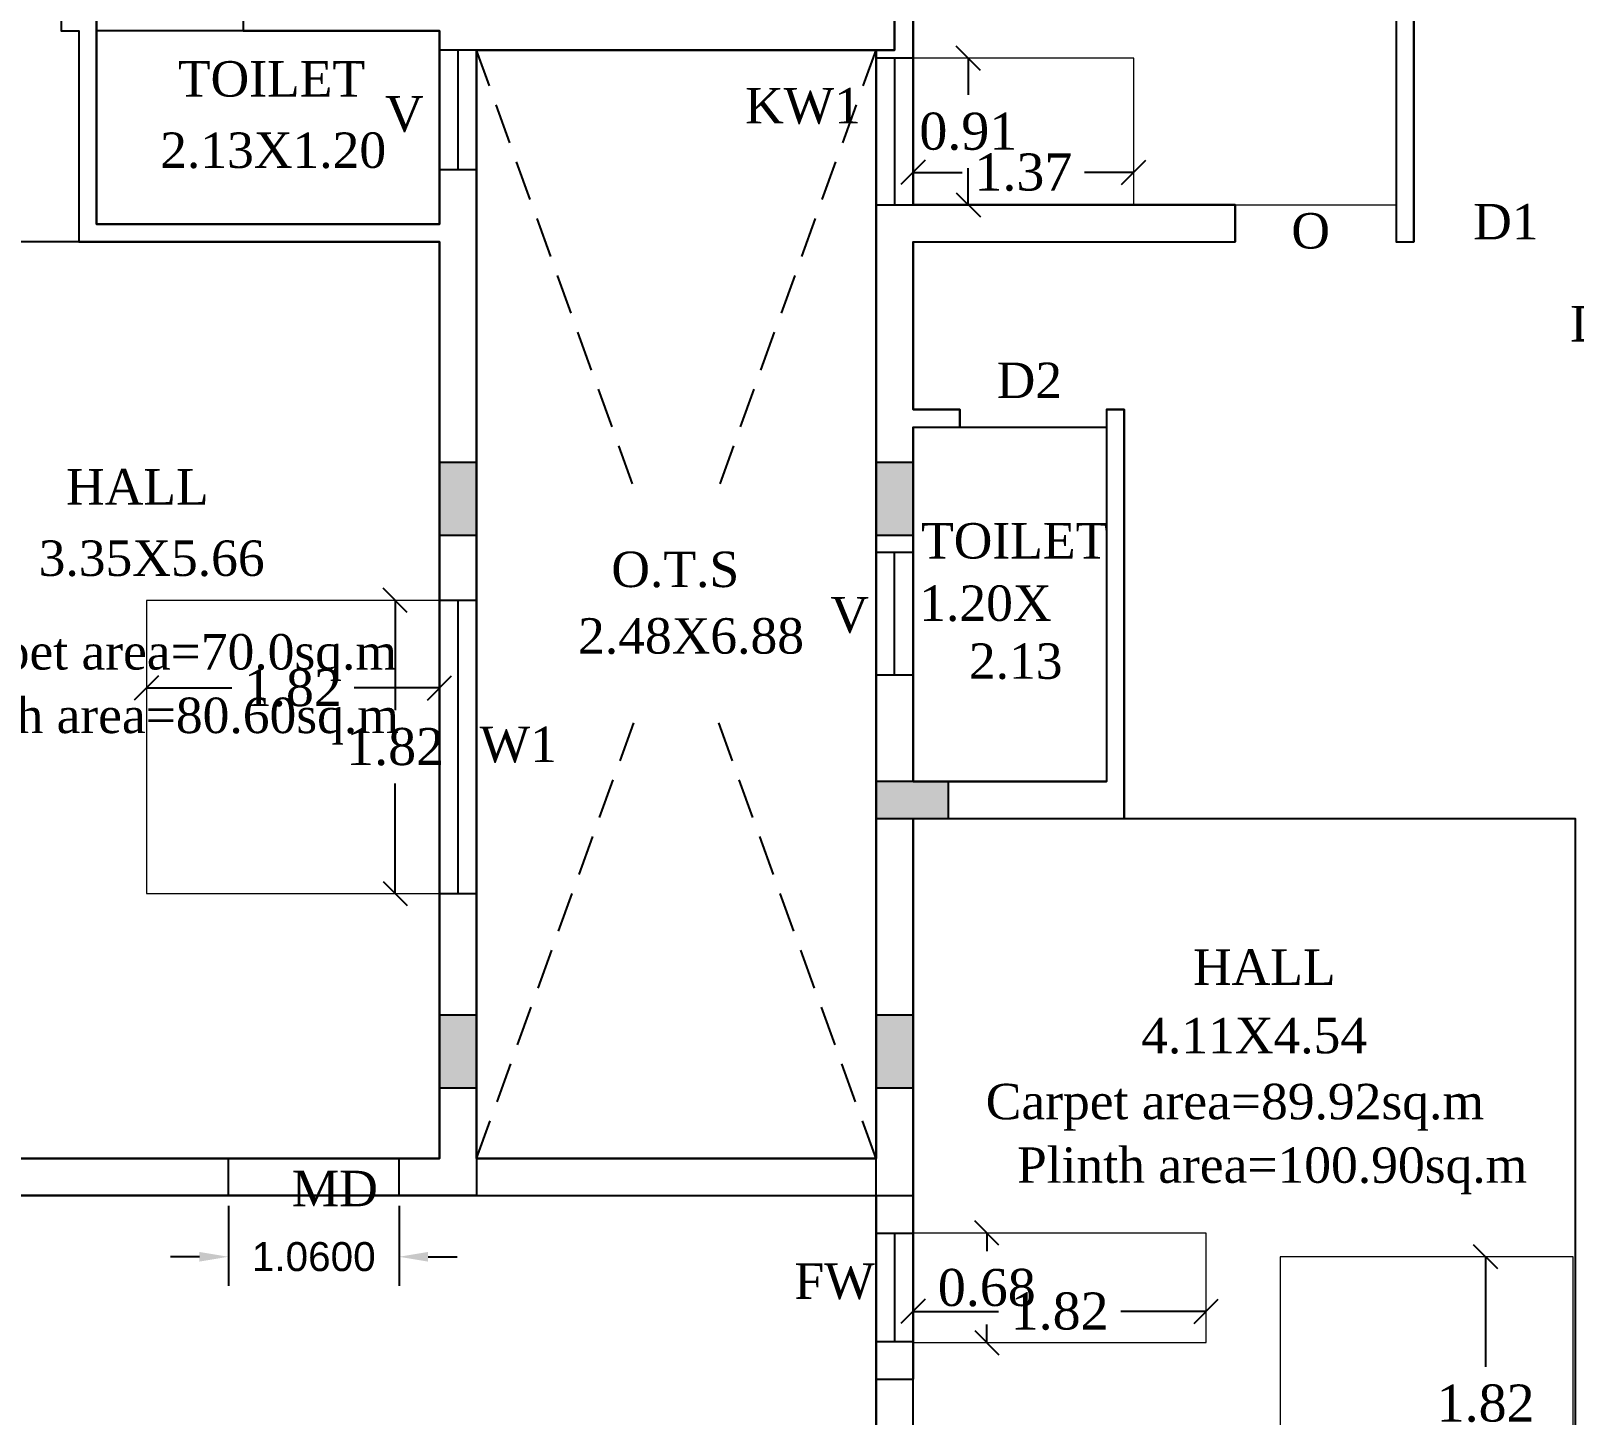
# Model space of a CAD drawing. Header units: metres. Extents: x 9178 to 9474, y -3543 to -3474.
# Drawn here: x 9266.47 to 9276.05, y -3516.48 to -3507.89 of the extents above; entities that cross this region are included whole.
import ezdxf

# ---------------------------------------------------------------- set-up
doc = ezdxf.new("R2010")
doc.units = ezdxf.units.M
doc.header["$MEASUREMENT"] = 0
doc.linetypes.add('HIDDEN', pattern=[0.375, 0.25, -0.125])
for name, color, linetype in [('BLK_1_FLR_1_BLT_UP_AREA_DEDUCT', 1, 'Continuous'), ('BLK_1_FLR_1_CARPET_AREA', 10, 'Continuous'), ('BLK_1_FLR_1_EXIT_WIDTH_DOOR', 2, 'Continuous'), ('BLK_1_FLR_1_REGULAR_ROOM_13', 1, 'Continuous'), ('BLK_1_FLR_1_REGULAR_ROOM_16', 1, 'Continuous'), ('BLK_1_FLR_1_UNITFA_6', 7, 'Continuous'), ('BLK_1_FLR_1_UNITFA_7', 7, 'Continuous'), ('BLK_1_FLR_1_WC_BATH', 7, 'Continuous'), ('FLOOR-GROUND', 7, 'Continuous')]:
    doc.layers.add(name, color=color, linetype=linetype)
for name, color, linetype, lineweight in [('BLK_1_FLR_1_KITCHEN', 163, 'Continuous', 0), ('BLK_1_FLR_1_ROOM_1_LIGHT_VENTILATION_1', 232, 'Continuous', 0), ('BLK_1_FLR_1_ROOM_1_LIGHT_VENTILATION_7', 232, 'Continuous', 0), ('BLK_1_FLR_1_ROOM_1_LIGHT_VENTILATION_9', 232, 'Continuous', 0)]:
    doc.layers.add(name, color=color, linetype=linetype, lineweight=lineweight)
doc.styles.add('Isa-', font='times.ttf')
doc.styles.get("Standard").update_dxf_attribs({"font": 'arial.ttf'})
doc.styles.add('STYLE2', font='times.ttf')
doc.dimstyles.new('ISO-25', dxfattribs={"dimscale": 0, "dimtxt": 0.23, "dimasz": 0.15, "dimexe": 1.25, "dimexo": 0.625, "dimgap": 0.11, "dimtad": 0, "dimtih": 1, "dimtoh": 1, "dimzin": 1, "dimdsep": 46, "dimtxsty": 'STYLE2', "dimblk": 'OBLIQUE', "dimcen": 0, "dimse1": 1, "dimse2": 1, "dimclrd": 1, "dimclrt": 3, "dimadec": 0, "dimazin": 2, "dimtfac": 1, "dimtix": 1, "dimtofl": 0, "dimtmove": 0, "dimatfit": 3, "dimfxl": 0, "dimtolj": 1, "dimarcsym": 0})
doc.dimstyles.new('STANDARD$0', dxfattribs={"dimtxt": 0.5, "dimasz": 0.1, "dimexe": 2, "dimexo": 2, "dimgap": 0, "dimtad": 0, "dimzin": 0, "dimdsep": 46, "dimtxsty": 'Standard', "dimblk": 'OBLIQUE', "dimcen": -0.0625, "dimse1": 1, "dimse2": 1, "dimclrd": 3, "dimclre": 9, "dimadec": 0, "dimazin": 0, "dimtfac": 1, "dimtix": 1, "dimtofl": 0, "dimtmove": 2, "dimatfit": 3, "dimldrblk": 'OBLIQUE', "dimfxl": 0, "dimtolj": 1, "dimtzin": 0, "dimarcsym": 0})

# ---------------------------------------------------------------- blocks, each defined once
blk = doc.blocks.new('_Oblique')
at = {"color": 0, "linetype": 'ByBlock', "lineweight": -2}
blk.add_line((-0.5, -0.5), (0.5, 0.5), dxfattribs=at)
blk = doc.blocks.new('*D341')
at = {"layer": 'BLK_1_FLR_1_ROOM_1_LIGHT_VENTILATION_1', "color": 232, "lineweight": -2}
for p, q in [((9267.1892, -3511.9707), (9267.719, -3511.9707)), ((9269.0092, -3511.9707), (9268.4794, -3511.9707))]:
    blk.add_line(p, q, dxfattribs=at)
at = {"layer": 'Defpoints', "color": 0}
for p in [(9267.1892, -3511.4269), (9269.0092, -3511.4269), (9267.1892, -3511.9707)]:
    blk.add_point(p, dxfattribs=at)
at = {"layer": 'BLK_1_FLR_1_ROOM_1_LIGHT_VENTILATION_1', "color": 232, "lineweight": -2, "xscale": 0.15, "yscale": 0.15, "zscale": 0.15, "rotation": 180}
blk.add_blockref('_Oblique', (9267.1892, -3511.9707), dxfattribs=at)
at = {"layer": 'BLK_1_FLR_1_ROOM_1_LIGHT_VENTILATION_1', "color": 232, "lineweight": -2, "xscale": 0.15, "yscale": 0.15, "zscale": 0.15}
blk.add_blockref('_Oblique', (9269.0092, -3511.9707), dxfattribs=at)
at = {"layer": 'BLK_1_FLR_1_ROOM_1_LIGHT_VENTILATION_1', "color": 232, "insert": (9268.0992, -3511.9707), "char_height": 0.23, "attachment_point": 5, "style": 'STYLE2'}
blk.add_mtext('\\A1;1.82', dxfattribs=at)
blk = doc.blocks.new('*D342')
at = {"layer": 'BLK_1_FLR_1_ROOM_1_LIGHT_VENTILATION_1', "color": 232, "lineweight": -2}
for p, q in [((9268.7336, -3511.4269), (9268.7336, -3512.1095)), ((9268.7336, -3513.2469), (9268.7336, -3512.5642))]:
    blk.add_line(p, q, dxfattribs=at)
at = {"layer": 'Defpoints', "color": 0}
for p in [(9268.7336, -3511.4269), (9269.0092, -3511.4269), (9269.0092, -3513.2469)]:
    blk.add_point(p, dxfattribs=at)
at = {"layer": 'BLK_1_FLR_1_ROOM_1_LIGHT_VENTILATION_1', "color": 232, "lineweight": -2, "xscale": 0.15, "yscale": 0.15, "zscale": 0.15}
for p, rotation in [((9268.7336, -3511.4269), 90), ((9268.7336, -3513.2469), 270)]:
    blk.add_blockref('_Oblique', p, dxfattribs=dict(at, rotation=rotation))
at = {"layer": 'BLK_1_FLR_1_ROOM_1_LIGHT_VENTILATION_1', "color": 232, "insert": (9268.7336, -3512.3369), "char_height": 0.23, "attachment_point": 5, "style": 'STYLE2'}
blk.add_mtext('\\A1;1.82', dxfattribs=at)
blk = doc.blocks.new('*D355')
at = {"layer": 'BLK_1_FLR_1_ROOM_1_LIGHT_VENTILATION_9', "color": 232, "lineweight": -2}
for p, q in [((9272.2923, -3508.0619), (9272.2923, -3508.2895)), ((9272.2923, -3508.9719), (9272.2923, -3508.7442))]:
    blk.add_line(p, q, dxfattribs=at)
at = {"layer": 'Defpoints', "color": 0}
for p in [(9271.9492, -3508.0619), (9271.9492, -3508.9719), (9272.2923, -3508.9719)]:
    blk.add_point(p, dxfattribs=at)
at = {"layer": 'BLK_1_FLR_1_ROOM_1_LIGHT_VENTILATION_9', "color": 232, "lineweight": -2, "xscale": 0.15, "yscale": 0.15, "zscale": 0.15}
for p, rotation in [((9272.2923, -3508.0619), 90), ((9272.2923, -3508.9719), 270)]:
    blk.add_blockref('_Oblique', p, dxfattribs=dict(at, rotation=rotation))
at = {"layer": 'BLK_1_FLR_1_ROOM_1_LIGHT_VENTILATION_9', "color": 232, "insert": (9272.2923, -3508.5169), "char_height": 0.23, "attachment_point": 5, "style": 'STYLE2'}
blk.add_mtext('\\A1;0.91', dxfattribs=at)
blk = doc.blocks.new('*D356')
at = {"layer": 'BLK_1_FLR_1_ROOM_1_LIGHT_VENTILATION_9', "color": 232, "lineweight": -2}
for p, q in [((9271.9492, -3508.7703), (9272.2545, -3508.7703)), ((9273.3192, -3508.7703), (9273.0139, -3508.7703))]:
    blk.add_line(p, q, dxfattribs=at)
at = {"layer": 'Defpoints', "color": 0}
for p in [(9271.9492, -3508.7703), (9271.9492, -3508.9719), (9273.3192, -3508.9719)]:
    blk.add_point(p, dxfattribs=at)
at = {"layer": 'BLK_1_FLR_1_ROOM_1_LIGHT_VENTILATION_9', "color": 232, "lineweight": -2, "xscale": 0.15, "yscale": 0.15, "zscale": 0.15, "rotation": 180}
blk.add_blockref('_Oblique', (9271.9492, -3508.7703), dxfattribs=at)
at = {"layer": 'BLK_1_FLR_1_ROOM_1_LIGHT_VENTILATION_9', "color": 232, "lineweight": -2, "xscale": 0.15, "yscale": 0.15, "zscale": 0.15}
blk.add_blockref('_Oblique', (9273.3192, -3508.7703), dxfattribs=at)
at = {"layer": 'BLK_1_FLR_1_ROOM_1_LIGHT_VENTILATION_9', "color": 232, "insert": (9272.6342, -3508.7703), "char_height": 0.23, "attachment_point": 5, "style": 'STYLE2'}
blk.add_mtext('\\A1;1.37', dxfattribs=at)
blk = doc.blocks.new('*D357')
at = {"layer": 'BLK_1_FLR_1_ROOM_1_LIGHT_VENTILATION_1', "color": 232, "lineweight": -2}
for p, q in [((9275.5039, -3515.5019), (9275.5039, -3516.1845)), ((9275.5039, -3517.3219), (9275.5039, -3516.6392))]:
    blk.add_line(p, q, dxfattribs=at)
at = {"layer": 'Defpoints', "color": 0}
for p in [(9275.5039, -3515.5019), (9276.0478, -3515.5019), (9276.0478, -3517.3219)]:
    blk.add_point(p, dxfattribs=at)
at = {"layer": 'BLK_1_FLR_1_ROOM_1_LIGHT_VENTILATION_1', "color": 232, "lineweight": -2, "xscale": 0.15, "yscale": 0.15, "zscale": 0.15}
for p, rotation in [((9275.5039, -3515.5019), 90), ((9275.5039, -3517.3219), 270)]:
    blk.add_blockref('_Oblique', p, dxfattribs=dict(at, rotation=rotation))
at = {"layer": 'BLK_1_FLR_1_ROOM_1_LIGHT_VENTILATION_1', "color": 232, "insert": (9275.5039, -3516.4119), "char_height": 0.23, "attachment_point": 5, "style": 'STYLE2'}
blk.add_mtext('\\A1;1.82', dxfattribs=at)
blk = doc.blocks.new('*D379')
at = {"layer": 'BLK_1_FLR_1_ROOM_1_LIGHT_VENTILATION_7', "color": 232, "lineweight": -2}
for p, q in [((9272.4069, -3515.3544), (9272.4069, -3515.467)), ((9272.4069, -3516.0344), (9272.4069, -3515.9217))]:
    blk.add_line(p, q, dxfattribs=at)
at = {"layer": 'Defpoints', "color": 0}
for p in [(9271.9492, -3515.3544), (9271.9492, -3516.0344), (9272.4069, -3516.0344)]:
    blk.add_point(p, dxfattribs=at)
at = {"layer": 'BLK_1_FLR_1_ROOM_1_LIGHT_VENTILATION_7', "color": 232, "lineweight": -2, "xscale": 0.15, "yscale": 0.15, "zscale": 0.15}
for p, rotation in [((9272.4069, -3515.3544), 90), ((9272.4069, -3516.0344), 270)]:
    blk.add_blockref('_Oblique', p, dxfattribs=dict(at, rotation=rotation))
at = {"layer": 'BLK_1_FLR_1_ROOM_1_LIGHT_VENTILATION_7', "color": 232, "insert": (9272.4069, -3515.6944), "char_height": 0.23, "attachment_point": 5, "style": 'STYLE2'}
blk.add_mtext('\\A1;0.68', dxfattribs=at)
blk = doc.blocks.new('*D380')
at = {"layer": 'BLK_1_FLR_1_ROOM_1_LIGHT_VENTILATION_7', "color": 232, "lineweight": -2}
for p, q in [((9271.9492, -3515.8406), (9272.479, -3515.8406)), ((9273.7692, -3515.8406), (9273.2394, -3515.8406))]:
    blk.add_line(p, q, dxfattribs=at)
at = {"layer": 'Defpoints', "color": 0}
for p in [(9271.9492, -3515.8406), (9271.9492, -3516.0344), (9273.7692, -3516.0344)]:
    blk.add_point(p, dxfattribs=at)
at = {"layer": 'BLK_1_FLR_1_ROOM_1_LIGHT_VENTILATION_7', "color": 232, "lineweight": -2, "xscale": 0.15, "yscale": 0.15, "zscale": 0.15, "rotation": 180}
blk.add_blockref('_Oblique', (9271.9492, -3515.8406), dxfattribs=at)
at = {"layer": 'BLK_1_FLR_1_ROOM_1_LIGHT_VENTILATION_7', "color": 232, "lineweight": -2, "xscale": 0.15, "yscale": 0.15, "zscale": 0.15}
blk.add_blockref('_Oblique', (9273.7692, -3515.8406), dxfattribs=at)
at = {"layer": 'BLK_1_FLR_1_ROOM_1_LIGHT_VENTILATION_7', "color": 232, "insert": (9272.8592, -3515.8406), "char_height": 0.23, "attachment_point": 5, "style": 'STYLE2'}
blk.add_mtext('\\A1;1.82', dxfattribs=at)
blk = doc.blocks.new('*D388')
at = {"layer": 'BLK_1_FLR_1_EXIT_WIDTH_DOOR', "color": 0, "lineweight": -2}
for p, q in [((9267.6982, -3515.1844), (9267.6982, -3515.6816)), ((9268.7582, -3515.1844), (9268.7582, -3515.6816)), ((9267.5182, -3515.5016), (9267.3382, -3515.5016)), ((9268.9382, -3515.5016), (9269.1182, -3515.5016))]:
    blk.add_line(p, q, dxfattribs=at)
at = {"layer": 'BLK_1_FLR_1_EXIT_WIDTH_DOOR', "color": 0}
for points in [[(9267.5182, -3515.4716), (9267.5182, -3515.5316), (9267.6982, -3515.5016)], [(9268.9382, -3515.4716), (9268.9382, -3515.5316), (9268.7582, -3515.5016)]]:
    blk.add_solid(points, dxfattribs=at)
at = {"layer": 'Defpoints', "color": 0}
for p in [(9267.6982, -3515.1219), (9268.7582, -3515.1219), (9268.7582, -3515.5016)]:
    blk.add_point(p, dxfattribs=at)
at = {"layer": 'BLK_1_FLR_1_EXIT_WIDTH_DOOR', "color": 0, "insert": (9268.2282, -3515.5016), "char_height": 0.18, "attachment_point": 5}
blk.add_mtext('\\A1;1.0600', dxfattribs=at)

msp = doc.modelspace()

# ---------------------------------------------------------------- hatches: boundary and pattern name
h = msp.add_hatch(color=5)
h.dxf.hatch_style = 1
h.paths.add_polyline_path([(9269.00923, -3511.02186), (9269.23923, -3511.02186), (9269.23923, -3510.57186), (9269.00923, -3510.57186)])
h = msp.add_hatch(color=5)
h.dxf.hatch_style = 1
h.paths.add_polyline_path([(9271.71923, -3511.02186), (9271.94923, -3511.02186), (9271.94923, -3510.57186), (9271.71923, -3510.57186)])
h = msp.add_hatch(color=5)
h.dxf.hatch_style = 1
h.paths.add_polyline_path([(9272.16923, -3512.78186), (9272.16923, -3512.55186), (9271.71923, -3512.55186), (9271.71923, -3512.78186)])
h = msp.add_hatch(color=5)
h.dxf.hatch_style = 1
h.paths.add_polyline_path([(9269.00923, -3514.45186), (9269.23923, -3514.45186), (9269.23923, -3514.00186), (9269.00923, -3514.00186)])
h = msp.add_hatch(color=5)
h.dxf.hatch_style = 1
h.paths.add_polyline_path([(9271.71923, -3514.45186), (9271.94923, -3514.45186), (9271.94923, -3514.00186), (9271.71923, -3514.00186)])

# ---------------------------------------------------------------- linework, layer by layer
at = {"color": 4}
for p, q in [((9271.94923, -3505.77186), (9271.94923, -3508.97186)), ((9274.94923, -3507.59186), (9274.94923, -3509.20186)), ((9275.05923, -3507.70186), (9275.05923, -3509.20186)), ((9266.87923, -3507.78186), (9266.87923, -3509.09186)), ((9266.76923, -3507.89186), (9266.76923, -3509.20186)), ((9269.00923, -3507.89186), (9269.00923, -3509.09186)), ((9269.23923, -3508.01186), (9271.71923, -3508.01186)), ((9269.23923, -3508.01186), (9269.23923, -3514.89186)), ((9271.71923, -3508.01186), (9271.71923, -3514.89186)), ((9271.94923, -3508.97186), (9273.94923, -3508.97186)), ((9273.94923, -3508.97186), (9273.94923, -3509.20186)), ((9266.87923, -3509.09186), (9269.00923, -3509.09186)), ((9266.76923, -3509.20186), (9269.00923, -3509.20186)), ((9269.00923, -3509.20186), (9269.00923, -3514.89186)), ((9271.94923, -3509.20186), (9273.94923, -3509.20186)), ((9271.94923, -3509.20186), (9271.94923, -3510.24186)), ((9274.94923, -3509.20186), (9275.05923, -3509.20186)), ((9271.94923, -3510.24186), (9272.23923, -3510.24186)), ((9272.23923, -3510.24186), (9272.23923, -3510.35186)), ((9273.14923, -3510.24186), (9273.25923, -3510.24186)), ((9273.14923, -3510.24186), (9273.14923, -3512.55186)), ((9273.25923, -3510.24186), (9273.25923, -3512.78186)), ((9271.94923, -3510.35186), (9272.23923, -3510.35186)), ((9271.94923, -3510.35186), (9271.94923, -3512.55186)), ((9271.94923, -3512.55186), (9273.14923, -3512.55186)), ((9271.94923, -3512.78186), (9273.25923, -3512.78186)), ((9271.94923, -3512.78186), (9271.94923, -3516.26186)), ((9265.65923, -3514.89186), (9267.69819, -3514.89186)), ((9267.69819, -3515.12186), (9267.69819, -3514.89186)), ((9268.75819, -3514.89186), (9269.00923, -3514.89186)), ((9268.75819, -3515.12186), (9268.75819, -3514.89186)), ((9269.23923, -3514.89186), (9271.71923, -3514.89186)), ((9263.65923, -3515.12186), (9267.69819, -3515.12186)), ((9268.75819, -3515.12186), (9271.94923, -3515.12186)), ((9271.71923, -3515.12186), (9271.71923, -3516.26186)), ((9271.71923, -3516.26186), (9271.94923, -3516.26186))]:
    msp.add_line(p, q, dxfattribs=at)
at = {"color": 3}
msp.add_line((9269.23923, -3508.01186), (9269.00923, -3508.01186), dxfattribs=at)
at = {"color": 2}
for p, q in [((9269.12423, -3508.75186), (9269.12423, -3508.01186)), ((9269.12423, -3508.75186), (9269.12423, -3508.01186)), ((9271.83423, -3508.06186), (9271.83423, -3508.97186)), ((9271.83423, -3511.88972), (9271.83423, -3511.12972)), ((9271.83423, -3511.88972), (9271.83423, -3511.12972)), ((9269.12423, -3513.24686), (9269.12423, -3511.42686)), ((9271.83423, -3515.35436), (9271.83423, -3516.02936))]:
    msp.add_line(p, q, dxfattribs=at)
at = {"color": 4, "linetype": 'HIDDEN'}
for p, q in [((9270.20729, -3510.70354), (9269.23923, -3508.01186)), ((9270.75117, -3510.70354), (9271.71923, -3508.01186)), ((9269.23923, -3514.89186), (9270.22059, -3512.17332)), ((9271.71923, -3514.89186), (9270.73786, -3512.17332))]:
    msp.add_line(p, q, dxfattribs=at)
at = {"color": 2}
for points in [[(9269.23923, -3508.01186), (9269.00923, -3508.01186), (9269.00923, -3508.75186), (9269.23923, -3508.75186)], [(9271.71923, -3508.97186), (9271.94923, -3508.97186), (9271.94923, -3508.06186), (9271.71923, -3508.06186)], [(9271.94923, -3511.12972), (9271.71923, -3511.12972), (9271.71923, -3511.88972), (9271.94923, -3511.88972)], [(9271.94923, -3511.12972), (9271.71923, -3511.12972), (9271.71923, -3511.88972), (9271.94923, -3511.88972)], [(9269.23923, -3511.42686), (9269.00923, -3511.42686), (9269.00923, -3513.24686), (9269.23923, -3513.24686)], [(9271.94923, -3515.35436), (9271.94923, -3516.02936), (9271.71923, -3516.02936), (9271.71923, -3515.35436)]]:
    msp.add_lwpolyline(points, close=True, dxfattribs=at)
at = {"color": 5}
for points in [[(9269.00923, -3511.02186), (9269.23923, -3511.02186), (9269.23923, -3510.57186), (9269.00923, -3510.57186)], [(9271.71923, -3511.02186), (9271.94923, -3511.02186), (9271.94923, -3510.57186), (9271.71923, -3510.57186)], [(9272.16923, -3512.78186), (9272.16923, -3512.55186), (9271.71923, -3512.55186), (9271.71923, -3512.78186)], [(9269.00923, -3514.45186), (9269.23923, -3514.45186), (9269.23923, -3514.00186), (9269.00923, -3514.00186)], [(9271.71923, -3514.45186), (9271.94923, -3514.45186), (9271.94923, -3514.00186), (9271.71923, -3514.00186)]]:
    msp.add_lwpolyline(points, close=True, dxfattribs=at)
at = {"layer": 'BLK_1_FLR_1_BLT_UP_AREA_DEDUCT', "color": 3}
msp.add_lwpolyline([(9269.23923, -3508.01186), (9271.71923, -3508.01186), (9271.71923, -3514.89186), (9269.23923, -3514.89186)], close=True, dxfattribs=at)
at = {"layer": 'BLK_1_FLR_1_CARPET_AREA', "color": 3}
for points in [[(9265.65923, -3504.35186), (9269.00923, -3504.35186), (9269.00923, -3506.87186), (9269.23923, -3506.87186), (9269.23923, -3504.23186), (9271.71923, -3504.23186), (9271.71923, -3507.78186), (9267.78923, -3507.78186), (9267.78923, -3507.89186), (9269.00923, -3507.89186), (9269.00923, -3509.09186), (9266.87923, -3509.09186), (9266.87923, -3507.78186), (9266.65923, -3507.78186), (9266.65923, -3507.89186), (9266.76923, -3507.89186), (9266.76923, -3509.20186), (9269.00923, -3509.20186), (9269.00923, -3514.89186), (9265.65923, -3514.89186)], [(9271.94923, -3517.32186), (9271.94923, -3512.78186), (9273.25923, -3512.78186), (9273.25923, -3510.24186), (9273.14923, -3510.24186), (9273.14923, -3512.55186), (9271.94923, -3512.55186), (9271.94923, -3510.35186), (9272.23923, -3510.35186), (9272.23923, -3510.24186), (9271.94923, -3510.24186), (9271.94923, -3509.20186), (9273.94923, -3509.20186), (9273.94923, -3508.97186), (9271.94923, -3508.97186), (9271.94923, -3505.77186)], [(9274.94923, -3507.59186), (9274.94923, -3509.20186), (9275.05923, -3509.20186), (9275.05923, -3507.70186)]]:
    msp.add_lwpolyline(points, dxfattribs=at)
msp.add_lwpolyline([(9260.71923, -3520.59187), (9260.71923, -3517.55186), (9265.31923, -3517.55186), (9265.31923, -3517.32186), (9263.65923, -3517.32186), (9263.65923, -3515.12186), (9271.71923, -3515.12186), (9271.71923, -3517.32186), (9269.02923, -3517.32186), (9269.02923, -3534.17186), (9265.67923, -3534.17186), (9265.67923, -3520.59186)], close=True, dxfattribs=at)
at = {"layer": 'BLK_1_FLR_1_KITCHEN', "color": 1}
msp.add_lwpolyline([(9271.94923, -3508.97186), (9274.94923, -3508.97186), (9274.94923, -3505.77186), (9271.94923, -3505.77186)], close=True, dxfattribs=at)
at = {"layer": 'BLK_1_FLR_1_REGULAR_ROOM_13', "color": 1}
msp.add_lwpolyline([(9276.05923, -3517.32186), (9271.94923, -3517.32186), (9271.94923, -3512.78186), (9276.05923, -3512.78186)], close=True, dxfattribs=at)
at = {"layer": 'BLK_1_FLR_1_REGULAR_ROOM_16', "color": 1}
msp.add_lwpolyline([(9265.65923, -3514.89186), (9269.00923, -3514.89186), (9269.00923, -3509.20186), (9265.65923, -3509.20186)], close=True, dxfattribs=at)
at = {"layer": 'BLK_1_FLR_1_ROOM_1_LIGHT_VENTILATION_1', "color": 232}
for points in [[(9267.18923, -3513.24686), (9269.00923, -3513.24686), (9269.00923, -3511.42686), (9267.18923, -3511.42686)], [(9274.22775, -3515.50186), (9274.22775, -3517.32186), (9276.04775, -3517.32186), (9276.04775, -3515.50186)]]:
    msp.add_lwpolyline(points, close=True, dxfattribs=at)
at = {"layer": 'BLK_1_FLR_1_ROOM_1_LIGHT_VENTILATION_7', "color": 232}
msp.add_lwpolyline([(9273.76923, -3516.03436), (9273.76923, -3515.35436), (9271.94923, -3515.35436), (9271.94923, -3516.03436)], close=True, dxfattribs=at)
at = {"layer": 'BLK_1_FLR_1_ROOM_1_LIGHT_VENTILATION_9', "color": 232}
msp.add_lwpolyline([(9273.31923, -3508.97186), (9273.31923, -3508.06186), (9271.94923, -3508.06186), (9271.94923, -3508.97186)], close=True, dxfattribs=at)
at = {"layer": 'BLK_1_FLR_1_UNITFA_6', "color": 234}
msp.add_lwpolyline([(9271.83423, -3504.12186), (9274.30923, -3504.12186), (9274.30923, -3505.54186), (9275.50923, -3505.54186), (9275.50923, -3504.12186), (9279.69923, -3504.12186), (9279.69923, -3517.55186), (9271.71923, -3517.55186), (9271.71923, -3508.01186), (9271.83423, -3508.01186)], close=True, dxfattribs=at)
at = {"layer": 'BLK_1_FLR_1_UNITFA_7', "color": 234}
msp.add_lwpolyline([(9262.32423, -3504.12186), (9271.71923, -3504.12186), (9271.83423, -3504.12186), (9271.83423, -3508.01186), (9269.23923, -3508.01186), (9269.23923, -3515.12186), (9263.65923, -3515.12186), (9263.65923, -3515.00686), (9262.32423, -3515.00686), (9262.32423, -3511.42686), (9262.43923, -3511.42686), (9262.43923, -3511.31186), (9263.95923, -3511.31186), (9263.95923, -3508.01186), (9262.32423, -3508.01186)], close=True, dxfattribs=at)
at = {"layer": 'BLK_1_FLR_1_WC_BATH', "color": 3}
for points in [[(9266.87923, -3509.09186), (9269.00923, -3509.09186), (9269.00923, -3507.89186), (9266.87923, -3507.89186)], [(9273.14923, -3512.55186), (9271.94923, -3512.55186), (9271.94923, -3510.35186), (9273.14923, -3510.35186)]]:
    msp.add_lwpolyline(points, close=True, dxfattribs=at)

# ---------------------------------------------------------------- texts
at = {"color": 2, "style": 'Isa-'}
for s, p in [('V', (9268.67112, -3508.51717)), ('V', (9271.43584, -3511.62597)), ('W1', (9269.25854, -3512.4307)), ('FW', (9271.21248, -3515.7627))]:
    msp.add_text(s, height=0.22, dxfattribs=at).set_placement(p)
at = {"style": 'Isa-'}
for s, p in [('2.13X1.20', (9267.27481, -3508.74246)), ('3.35X5.66', (9266.52041, -3511.27498)), ('1.20X', (9271.98758, -3511.55438)), ('2.48X6.88', (9269.86921, -3511.75755)), ('2.13', (9272.29582, -3511.91386)), ('4.11X4.54', (9273.36531, -3514.23834))]:
    msp.add_text(s, height=0.22, dxfattribs=at).set_placement(p)
at = {"color": 102, "style": 'Isa-'}
for s, p in [('Carpet area=70.0sq.m ', (9265.81761, -3511.85637)), ('Plinth area=80.60sq.m ', (9265.75466, -3512.25089)), ('Carpet area=89.92sq.m ', (9272.40024, -3514.64796)), ('Plinth area=100.90sq.m ', (9272.59442, -3515.04248))]:
    msp.add_text(s, height=0.22, dxfattribs=at).set_placement(p)
at = {"layer": 'FLOOR-GROUND', "color": 6, "style": 'Isa-'}
for s, p in [('TOILET', (9267.38477, -3508.29967)), ('HALL', (9266.69025, -3510.83219)), ('TOILET', (9271.9987, -3511.1671)), ('O.T.S', (9270.07593, -3511.34411)), ('HALL', (9273.68697, -3513.81356))]:
    msp.add_text(s, height=0.22, dxfattribs=at).set_placement(p)
at = {"layer": 'FLOOR-GROUND', "color": 2, "style": 'Isa-'}
for s, p in [('KW1', (9270.90619, -3508.46619)), ('O', (9274.2979, -3509.24263)), ('D1', (9275.42674, -3509.18613)), ('D1', (9276.02958, -3509.82013)), ('D2', (9272.4685, -3510.17104)), ('MD', (9268.09134, -3515.18771))]:
    msp.add_text(s, height=0.22, dxfattribs=at).set_placement(p)

# ---------------------------------------------------------------- dimensions: what is measured, and where the dimension line sits
at = {"layer": 'BLK_1_FLR_1_EXIT_WIDTH_DOOR', "color": 2}
dim = msp.add_linear_dim(base=(9268.75819, -3515.50164), p1=(9267.69819, -3515.12186), p2=(9268.75819, -3515.12186), dimstyle='STANDARD$0', override={"dimtxt": 0.18, "dimasz": 0.18, "dimexe": 0.18, "dimexo": 0.0625, "dimgap": 0.09, "dimtih": 1, "dimtoh": 1, "dimdec": 4, "dimcen": 0.09, "dimse1": 0, "dimse2": 0, "dimclrd": 0, "dimclre": 0, "dimtdec": 4, "dimtix": 0, "dimtmove": 0}, dxfattribs=at)
dim.commit()
dim.dimension.update_dxf_attribs({"geometry": '*D388', "text_midpoint": (9268.22819, -3515.50164)})
at = {"layer": 'BLK_1_FLR_1_ROOM_1_LIGHT_VENTILATION_1', "color": 232}
for base, p1, p2, angle, picture, middle in [((9268.73358, -3511.42686), (9269.00923, -3513.24686), (9269.00923, -3511.42686), 90, '*D342', (9268.73358, -3512.33686)), ((9275.50389, -3515.50186), (9276.04775, -3517.32186), (9276.04775, -3515.50186), 270, '*D357', (9275.50389, -3516.41186))]:
    dim = msp.add_linear_dim(base=base, p1=p1, p2=p2, angle=angle, dimstyle='ISO-25', override={"dimscale": 1, "dimclrd": 232, "dimclrt": 232}, dxfattribs=at)
    dim.commit()
    dim.dimension.update_dxf_attribs({"geometry": picture, "text_midpoint": middle})
dim = msp.add_linear_dim(base=(9267.18923, -3511.97072), p1=(9269.00923, -3511.42686), p2=(9267.18923, -3511.42686), dimstyle='ISO-25', override={"dimscale": 1, "dimclrd": 232, "dimclrt": 232}, dxfattribs=at)
dim.commit()
dim.dimension.update_dxf_attribs({"geometry": '*D341', "text_midpoint": (9268.09923, -3511.97072)})
at = {"layer": 'BLK_1_FLR_1_ROOM_1_LIGHT_VENTILATION_7', "color": 232}
for base, p1, angle, picture, middle in [((9272.40692, -3516.03436), (9271.94923, -3515.35436), 90, '*D379', (9272.40692, -3515.69436)), ((9271.94923, -3515.84062), (9273.76923, -3516.03436), 180, '*D380', (9272.85923, -3515.84062))]:
    dim = msp.add_linear_dim(base=base, p1=p1, p2=(9271.94923, -3516.03436), angle=angle, dimstyle='ISO-25', override={"dimscale": 1, "dimclrd": 232, "dimclrt": 232}, dxfattribs=at)
    dim.commit()
    dim.dimension.update_dxf_attribs({"geometry": picture, "text_midpoint": middle})
at = {"layer": 'BLK_1_FLR_1_ROOM_1_LIGHT_VENTILATION_9', "color": 232}
for base, p1, angle, picture, middle in [((9272.29232, -3508.97186), (9271.94923, -3508.06186), 90, '*D355', (9272.29232, -3508.51686)), ((9271.94923, -3508.77033), (9273.31923, -3508.97186), 180, '*D356', (9272.63423, -3508.77033))]:
    dim = msp.add_linear_dim(base=base, p1=p1, p2=(9271.94923, -3508.97186), angle=angle, dimstyle='ISO-25', override={"dimscale": 1, "dimclrd": 232, "dimclrt": 232}, dxfattribs=at)
    dim.commit()
    dim.dimension.update_dxf_attribs({"geometry": picture, "text_midpoint": middle})

doc.saveas('drawing.dxf')
